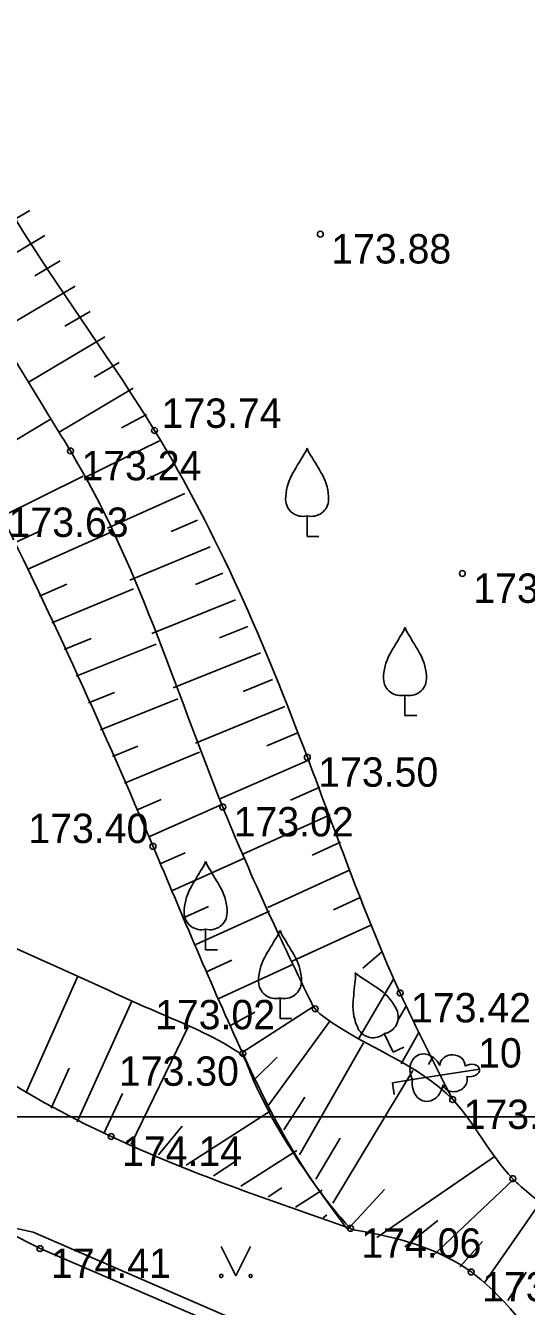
# Model space of a CAD drawing. Extents: x 634731 to 634929, y 304084 to 304225.
# Drawn here: x 634821.1 to 634829.63, y 304153.72 to 304175.52 of the extents above; entities that cross this region are included whole.
import ezdxf

# ---------------------------------------------------------------- set-up
doc = ezdxf.new("R2010")
doc.units = 0
for name, color, linetype in [('APGS_VADP_ZSPR_####_#', 7, 'Continuous'), ('CELI_CMAL_####_####_#', 7, 'Continuous'), ('RELJ_AATZ_####_TKST_#', 7, 'Continuous'), ('RELJ_ELEM_####_####_#', 7, 'Continuous'), ('RELJ_NOGA_####_####_#', 7, 'Continuous'), ('RELJ_NOGL_####_####_#', 7, 'Continuous'), ('ROBZ_UZMR_####_####_#', 7, 'Continuous'), ('TERT_DIAM_####_TKST_#', 7, 'Continuous'), ('TERT_ELEM_####_####_#', 7, 'Continuous')]:
    doc.layers.add(name, color=color, linetype=linetype)

msp = doc.modelspace()

# ---------------------------------------------------------------- linework, layer by layer
at = {"layer": 'APGS_VADP_ZSPR_####_#'}
for p, q in [((634821.23, 304154.989), (634814.291, 304156.476)), ((634826.859, 304152.547), (634821.23, 304154.989))]:
    msp.add_line(p, q, dxfattribs=at)
at = {"layer": 'CELI_CMAL_####_####_#'}
for p, q in [((634820.795, 304154.986), (634821.344, 304154.707)), ((634821.344, 304154.707), (634824.693, 304153.27))]:
    msp.add_line(p, q, dxfattribs=at)
at = {"layer": 'RELJ_ELEM_####_####_#'}
for centre in [(634826.121, 304171.972), (634823.296, 304168.631), (634821.864, 304168.282), (634828.542, 304166.197), (634825.9, 304163.068), (634824.458, 304162.222), (634823.27, 304161.553), (634827.481, 304159.057), (634826.033, 304158.787), (634824.8, 304158.028), (634828.377, 304157.243), (634822.557, 304156.615), (634829.401, 304155.897), (634826.634, 304155.052), (634821.344, 304154.707), (634828.693, 304154.309)]:
    msp.add_circle(centre, 0.05, dxfattribs=at)
at = {"layer": 'RELJ_NOGA_####_####_#'}
for p, q in [((634821.173, 304172.375), (634820.745, 304172.124)), ((634821.429, 304171.946), (634820.141, 304171.19)), ((634821.687, 304171.517), (634821.256, 304171.264)), ((634821.944, 304171.088), (634820.649, 304170.325)), ((634822.198, 304170.658), (634821.767, 304170.403)), ((634822.449, 304170.225), (634821.159, 304169.461)), ((634822.695, 304169.79), (634822.268, 304169.537)), ((634822.933, 304169.35), (634821.672, 304168.599)), ((634820.255, 304168.066), (634821.536, 304168.827)), ((634823.161, 304168.905), (634822.735, 304168.674)), ((634823.38, 304168.456), (634822.094, 304167.825)), ((634823.597, 304168.005), (634823.163, 304167.802)), ((634820.696, 304167.168), (634822.082, 304167.85)), ((634823.814, 304167.555), (634822.496, 304166.966)), ((634824.03, 304167.104), (634823.582, 304166.911)), ((634820.912, 304166.718), (634821.377, 304166.935)), ((634821.126, 304166.266), (634822.53, 304166.889)), ((634824.246, 304166.653), (634822.877, 304166.082)), ((634824.462, 304166.202), (634823.995, 304166.011)), ((634821.337, 304165.813), (634821.803, 304166.012)), ((634821.547, 304165.359), (634822.938, 304165.934)), ((634824.676, 304165.75), (634823.247, 304165.176)), ((634824.888, 304165.297), (634824.403, 304165.103)), ((634821.756, 304164.904), (634822.214, 304165.091)), ((634821.963, 304164.449), (634823.321, 304164.992)), ((634825.099, 304164.844), (634823.615, 304164.252)), ((634825.308, 304164.39), (634824.807, 304164.187)), ((634822.17, 304163.994), (634822.615, 304164.172)), ((634822.375, 304163.538), (634823.69, 304164.064)), ((634825.515, 304163.935), (634823.995, 304163.311)), ((634825.719, 304163.478), (634825.212, 304163.263)), ((634822.581, 304163.082), (634823.012, 304163.258)), ((634822.786, 304162.626), (634824.06, 304163.154)), ((634825.921, 304163.021), (634824.4, 304162.354)), ((634826.112, 304162.559), (634825.61, 304162.336)), ((634822.991, 304162.17), (634823.411, 304162.35)), ((634823.197, 304161.715), (634824.44, 304162.263)), ((634826.291, 304162.092), (634824.812, 304161.428)), ((634826.463, 304161.622), (634825.981, 304161.405)), ((634823.402, 304161.259), (634823.815, 304161.443)), ((634823.603, 304160.801), (634824.843, 304161.358)), ((634826.632, 304161.152), (634825.225, 304160.513)), ((634826.802, 304160.682), (634826.346, 304160.473)), ((634823.801, 304160.342), (634824.217, 304160.53)), ((634823.998, 304159.882), (634825.253, 304160.452)), ((634826.979, 304160.214), (634825.641, 304159.601)), ((634827.166, 304159.75), (634826.845, 304159.478)), ((634824.193, 304159.422), (634824.615, 304159.615)), ((634824.39, 304158.962), (634825.666, 304159.547)), ((634821.101, 304157.351), (634821.988, 304159.343)), ((634827.368, 304159.293), (634826.766, 304158.263)), ((634821.976, 304156.867), (634822.915, 304158.927)), ((634824.792, 304158.047), (634826.007, 304158.825)), ((634827.587, 304158.843), (634827.435, 304158.582)), ((634824.589, 304158.504), (634825.005, 304158.731)), ((634825.245, 304157.156), (634826.282, 304158.576)), ((634822.899, 304156.484), (634823.867, 304158.481)), ((634827.808, 304158.395), (634827.499, 304157.853)), ((634825.769, 304156.304), (634826.857, 304158.21)), ((634825.008, 304157.596), (634825.386, 304157.964)), ((634828.029, 304157.947), (634827.966, 304157.841)), ((634821.533, 304157.098), (634821.839, 304157.777)), ((634826.332, 304155.478), (634827.695, 304157.738)), ((634828.251, 304157.498), (634828.181, 304157.409)), ((634822.433, 304156.664), (634822.752, 304157.344)), ((634825.5, 304156.726), (634825.857, 304157.282)), ((634823.833, 304156.126), (634825.283, 304157.056)), ((634823.366, 304156.305), (634823.769, 304156.793)), ((634826.047, 304155.889), (634826.457, 304156.584)), ((634824.3, 304155.947), (634824.7, 304156.204)), ((634824.767, 304155.768), (634825.718, 304156.378)), ((634827.085, 304154.896), (634829.099, 304156.281)), ((634825.233, 304155.589), (634825.467, 304155.739)), ((634828.033, 304154.578), (634829.413, 304155.884)), ((634825.7, 304155.41), (634826.153, 304155.7)), ((634826.619, 304155.068), (634827.212, 304155.715)), ((634828.922, 304154.136), (634829.886, 304155.514)), ((634826.167, 304155.231), (634826.231, 304155.28)), ((634827.56, 304154.74), (634828.126, 304155.188)), ((634826.634, 304155.052), (634826.567, 304155.054)), ((634828.499, 304154.396), (634828.882, 304154.83)), ((634829.314, 304153.825), (634829.629, 304154.307))]:
    msp.add_line(p, q, dxfattribs=at)
for points in [[(634826.634, 304155.052), (634822.557, 304156.615), (634820.339, 304157.853), (634819.294, 304158.601), (634818.771, 304158.973), (634818.24, 304159.332), (634818.084, 304159.439), (634817.983, 304159.552), (634817.882, 304159.665), (634817.683, 304159.894), (634817.294, 304160.356), (634816.539, 304161.295), (634815.055, 304163.193), (634814.951, 304163.324), (634814.867, 304163.494), (634814.785, 304163.665), (634814.628, 304164.008), (634814.334, 304164.703), (634813.808, 304166.112), (634813.317, 304167.533), (634812.805, 304168.947), (634812.27, 304170.38), (634811.745, 304171.817), (634811.199, 304173.246), (634810.908, 304173.953), (634810.6, 304174.654), (634809.713, 304176.515), (634808.782, 304178.353), (634807.833, 304180.181), (634806.894, 304182.015), (634806.811, 304182.182), (634806.744, 304182.647), (634806.324, 304187.245), (634806.254, 304194.75), (634806.266, 304194.994), (634806.409, 304196.008), (634806.583, 304197.016), (634807.015, 304199.013), (634807.539, 304200.987), (634808.135, 304202.939), (634808.952, 304205.481)], [(634832.683, 304171.876), (634833.09, 304166.371), (634833.722, 304162.477), (634836.231, 304157.775), (634836.316, 304157.674), (634836.288, 304157.471), (634835.656, 304154.318), (634835.609, 304154.246), (634834.381, 304152.588), (634834.323, 304152.537), (634834.242, 304152.505), (634832.145, 304151.723), (634832.076, 304151.705), (634828.751, 304154.266), (634828.693, 304154.309), (634826.723, 304155.021), (634826.634, 304155.052), (634826.62, 304155.066), (634824.8, 304158.028), (634823.27, 304161.553), (634820.623, 304167.319), (634817.035, 304174.242), (634816.904, 304174.513), (634815.518, 304180.329), (634815.488, 304180.501), (634815.897, 304187.851), (634816.211, 304194.465), (634816.226, 304194.663), (634817.967, 304200.387)], [(634817.967, 304200.387), (634818.792, 304194.584), (634818.796, 304194.488), (634818.794, 304187.832), (634819.157, 304180.459), (634819.493, 304175.714), (634819.516, 304175.591), (634823.296, 304168.631), (634825.9, 304163.068), (634827.481, 304159.057), (634828.377, 304157.243)]]:
    msp.add_spline(points, degree=3, dxfattribs=at)
at = {"layer": 'RELJ_NOGL_####_####_#'}
for points in [[(634810.045, 304205.481), (634809.86, 304203.508), (634809.554, 304201.739), (634809.079, 304199.997), (634808.59, 304198.257), (634808.243, 304196.489), (634807.506, 304186.959), (634807.5, 304186.585), (634808.183, 304183.139), (634808.22, 304182.949), (634808.337, 304182.73), (634809.271, 304180.889), (634810.207, 304179.048), (634811.988, 304175.322), (634813.207, 304172.404), (634813.797, 304170.937), (634814.398, 304169.474), (634815.428, 304166.995), (634815.967, 304165.765), (634816.252, 304165.156), (634816.55, 304164.553), (634817.616, 304162.77), (634818.774, 304161.041), (634818.944, 304160.792), (634819.103, 304160.694), (634820.497, 304160.014), (634821.908, 304159.379), (634823.319, 304158.741), (634824.715, 304158.054), (634824.783, 304158.002), (634824.866, 304157.859), (634824.927, 304157.706), (634825.057, 304157.408), (634826.567, 304155.054)], [(634832.683, 304171.876), (634832.029, 304166.321), (634832.078, 304165.993), (634832.293, 304162.271), (634832.316, 304162.115), (634832.461, 304161.847), (634834.931, 304157.197), (634834.982, 304157.135), (634834.94, 304156.908), (634834.551, 304155.203), (634834.511, 304155.036), (634834.304, 304154.854), (634832.978, 304153.866), (634832.871, 304153.786), (634832.708, 304153.853), (634829.546, 304155.76), (634829.401, 304155.897), (634828.377, 304157.243), (634826.206, 304158.632), (634826.033, 304158.787), (634825.942, 304158.946), (634824.458, 304162.222), (634821.864, 304168.282), (634821.724, 304168.511), (634817.869, 304175.1), (634817.795, 304175.261), (634817.767, 304175.474), (634817.252, 304180.777), (634817.346, 304188.003), (634817.404, 304194.661), (634817.967, 304200.387)]]:
    msp.add_spline(points, degree=3, dxfattribs=at)
at = {"layer": 'ROBZ_UZMR_####_####_#'}
for points in [[(634850.187, 304156.951), (634820.529, 304156.949), (634804.857, 304192.473), (634804.325, 304205.481)], [(634804.325, 304205.481), (634804.857, 304192.473), (634820.529, 304156.949), (634850.187, 304156.951)]]:
    msp.add_lwpolyline(points, dxfattribs=at)
at = {"layer": 'TERT_ELEM_####_####_#'}
for p, q in [((634825.896, 304167.18), (634825.896, 304166.828)), ((634825.896, 304166.828), (634826.096, 304166.828)), ((634827.564, 304164.129), (634827.564, 304163.777)), ((634827.564, 304163.777), (634827.764, 304163.777)), ((634824.167, 304160.145), (634824.167, 304159.793)), ((634824.167, 304159.793), (634824.367, 304159.793)), ((634825.434, 304158.973), (634825.434, 304158.621)), ((634825.434, 304158.621), (634825.634, 304158.621)), ((634827.211, 304158.366), (634827.363, 304158.048)), ((634827.363, 304158.048), (634827.543, 304158.134)), ((634827.694, 304157.583), (634827.351, 304157.529)), ((634827.351, 304157.529), (634827.382, 304157.331)), ((634824.432, 304154.742), (634824.682, 304154.242)), ((634824.682, 304154.242), (634824.932, 304154.742))]:
    msp.add_line(p, q, dxfattribs=at)
for points in [[(634828.833, 304157.762), (634827.694, 304157.583)], [(634828.617, 304157.637), (634828.618, 304157.638)]]:
    msp.add_lwpolyline(points, dxfattribs=at)
for centre, radius in [((634824.432, 304154.242), 0.028), ((634824.932, 304154.242), 0.0263)]:
    msp.add_circle(centre, radius, dxfattribs=at)
for centre, radius, start, end in [((634838.521, 304160.432), 14.88, 148.4844, 149.9901), ((634825.479, 304168.466), 0.439, 324.3837, 341.712), ((634826.313, 304168.466), 0.439, 198.288, 215.6163), ((634813.271, 304160.432), 14.88, 30.0099, 31.5156), ((634826.42, 304167.453), 0.89, 151.757, 179.9138), ((634825.372, 304167.453), 0.89, 0.0862, 28.243), ((634825.82, 304167.459), 0.29, 181.0782, 285.2823), ((634825.972, 304167.459), 0.29, 254.7177, 358.9218), ((634840.189, 304157.381), 14.88, 148.4844, 149.9901), ((634827.147, 304165.415), 0.439, 324.3837, 341.712), ((634827.981, 304165.415), 0.439, 198.288, 215.6163), ((634814.939, 304157.381), 14.88, 30.0099, 31.5156), ((634828.088, 304164.402), 0.89, 151.757, 179.9138), ((634827.04, 304164.402), 0.89, 0.0862, 28.243), ((634827.488, 304164.408), 0.29, 181.0782, 285.2823), ((634827.64, 304164.408), 0.29, 254.7177, 358.9218), ((634823.75, 304161.431), 0.439, 324.3837, 341.712), ((634824.584, 304161.431), 0.439, 198.288, 215.6163), ((634836.792, 304153.397), 14.88, 148.4844, 149.9901), ((634811.542, 304153.397), 14.88, 30.0099, 31.5156), ((634824.691, 304160.418), 0.89, 151.757, 179.9138), ((634823.643, 304160.418), 0.89, 0.0862, 28.243), ((634824.091, 304160.424), 0.29, 181.0782, 285.2823), ((634824.243, 304160.424), 0.29, 254.7177, 358.9218), ((634825.017, 304160.259), 0.439, 324.3837, 341.712), ((634825.851, 304160.259), 0.439, 198.288, 215.6163), ((634838.059, 304152.225), 14.88, 148.4844, 149.9901), ((634812.809, 304152.225), 14.88, 30.0099, 31.5156), ((634825.958, 304159.246), 0.89, 151.757, 179.9138), ((634824.91, 304159.246), 0.89, 0.0862, 28.243), ((634825.358, 304159.252), 0.29, 181.0782, 285.2823), ((634825.51, 304159.252), 0.29, 254.7177, 358.9218), ((634841.512, 304157.715), 14.88, 174.0029, 175.5087), ((634826.281, 304159.346), 0.439, 349.9022, 7.2305), ((634827.034, 304159.706), 0.439, 223.8066, 241.1348), ((634818.725, 304146.837), 14.88, 55.5284, 57.0341), ((634826.621, 304158.386), 0.89, 25.6047, 53.7615), ((634827.567, 304158.838), 0.89, 177.2755, 205.4324), ((634827.16, 304158.651), 0.29, 280.2362, 24.4404), ((634827.022, 304158.585), 0.29, 206.5967, 310.8008)]:
    msp.add_arc(centre, radius, start, end, dxfattribs=at)
for centre, major_axis, ratio, start_param, end_param in [((634827.923, 304157.709), (0.142, -0.288), 0.814445, 1.570796, 4.752015), ((634828.374, 304157.819), (-0.216, 0.005), 0.861323, 3.141593, 6.283185), ((634828.685, 304157.738), (-0.148, -0.023), 0.707107, 3.14537, 5.287485), ((634828.685, 304157.739), (-0.148, -0.023), 0.707107, 0.995701, 3.137816), ((634827.951, 304157.532), (0.046, 0.318), 0.814445, 1.531171, 4.712389), ((634828.413, 304157.566), (-0.204, -0.071), 0.861323, 0, 3.141593)]:
    msp.add_ellipse(centre, major_axis=major_axis, ratio=ratio, start_param=start_param, end_param=end_param, dxfattribs=at)

# ---------------------------------------------------------------- texts
at = {"layer": 'RELJ_AATZ_####_TKST_#'}
for s, p in [(' 173.88', (634826.121, 304171.472)), (' 173.74', (634823.229, 304168.675)), (' 173.24', (634821.864, 304167.782)), (' 173.63', (634820.623, 304166.819)), (' 173.64', (634828.542, 304165.697)), (' 173.50', (634825.9, 304162.568)), (' 173.40', (634820.96, 304161.609)), (' 173.02', (634824.458, 304161.722)), (' 173.42', (634827.481, 304158.557)), (' 173.02', (634823.119, 304158.439)), (' 173.30', (634822.503, 304157.478)), (' 173.19', (634828.377, 304156.743)), (' 174.14', (634822.557, 304156.115)), (' 174.06', (634826.634, 304154.552)), (' 174.41', (634821.344, 304154.207)), (' 173.98', (634828.693, 304153.809))]:
    msp.add_text(s, height=0.5, dxfattribs=at).set_placement(p)
at = {"layer": 'TERT_DIAM_####_TKST_#'}
msp.add_text(' 10', height=0.5, dxfattribs=at).set_placement((634828.625, 304157.789))

doc.saveas('drawing.dxf')
